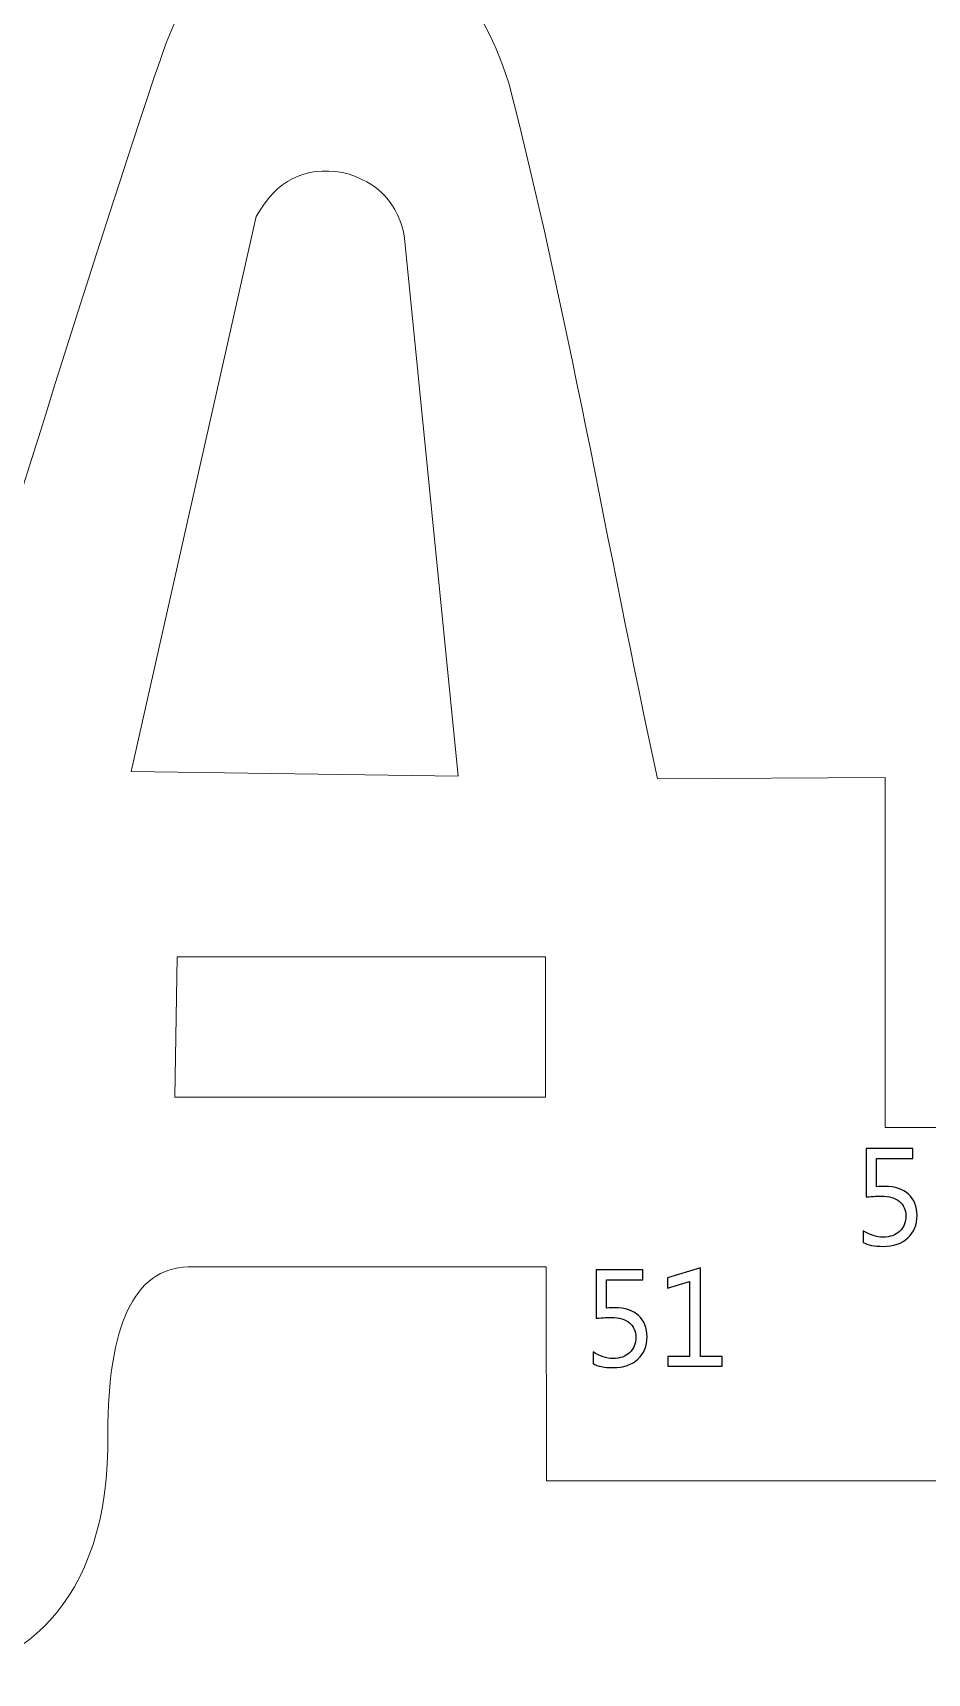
# Model space of a CAD drawing. Header units: centimetres. Extents: x -370 to 378, y -504 to 433.
# Drawn here: x 180 to 232.6, y 212.7 to 309.1 of the extents above; entities that cross this region are included whole.
import ezdxf

# ---------------------------------------------------------------- set-up
doc = ezdxf.new("R2010")
doc.units = ezdxf.units.CM
doc.header["$MEASUREMENT"] = 0
doc.layers.add('Camada 1', color=7, linetype='Continuous')
doc.layers.add('Camada 2', color=20, linetype='Continuous')

msp = doc.modelspace()

# ---------------------------------------------------------------- linework, layer by layer
at = {"layer": 'Camada 1', "lineweight": 9}
for points, knots in [([(216.721, 265.254), (216.721, 265.254), (230.116, 265.318), (230.116, 265.318), (230.116, 265.318), (230.116, 265.318), (230.103, 244.768), (230.103, 244.768), (230.103, 244.768), (230.103, 244.768), (236.36, 244.767), (236.36, 244.767), (236.36, 244.767), (236.36, 244.767), (236.371, 265.182), (236.371, 265.182), (236.371, 265.182), (236.371, 265.182), (256.209, 265.182), (256.209, 265.182), (256.209, 265.182), (256.209, 265.182), (256.209, 244.767), (256.209, 244.767), (256.209, 244.767), (256.209, 244.767), (262.443, 244.768), (262.443, 244.768), (262.443, 244.768), (262.443, 244.768), (262.445, 265.213), (262.445, 265.213), (262.445, 265.213), (262.445, 265.213), (282.346, 265.204), (282.346, 265.204), (282.346, 265.204), (282.346, 265.204), (282.296, 244.775), (282.296, 244.775), (282.296, 244.775), (282.296, 244.775), (288.629, 244.768), (288.629, 244.768), (288.629, 244.768), (288.629, 244.768), (288.652, 265.258), (288.652, 265.258), (288.652, 265.258), (288.652, 265.258), (308.479, 265.277), (308.479, 265.277), (308.479, 265.277), (308.479, 265.277), (308.479, 244.77), (308.479, 244.77), (308.479, 244.77), (308.479, 244.77), (314.689, 244.774), (314.689, 244.774), (314.689, 244.774), (314.689, 244.774), (314.79, 265.253), (314.79, 265.253), (314.79, 265.253), (314.79, 265.253), (334.828, 265.214), (334.828, 265.214), (334.828, 265.214), (334.828, 265.214), (334.892, 244.769), (334.892, 244.769), (334.892, 244.769), (334.892, 244.769), (341.063, 244.77), (341.063, 244.77), (341.063, 244.77), (341.063, 244.77), (341.094, 265.214), (341.094, 265.214), (341.094, 265.214), (341.094, 265.214), (366.922, 265.225), (366.922, 265.225), (366.922, 265.225), (366.922, 265.225), (366.966, 256.867), (366.966, 256.867), (366.966, 256.867), (366.966, 256.867), (360.754, 256.873), (360.754, 256.873), (360.754, 256.873), (360.754, 256.873), (360.754, 232.292), (360.754, 232.292), (360.754, 232.292), (360.754, 232.292), (366.964, 232.296), (366.964, 232.296), (366.964, 232.296), (366.964, 232.296), (366.963, 224.01), (366.963, 224.01), (366.963, 224.01), (366.963, 224.01), (210.199, 224.007), (210.199, 224.007), (210.199, 224.007), (210.199, 224.007), (210.193, 236.573), (210.193, 236.573), (210.193, 236.573), (210.193, 236.573), (189.145, 236.573), (189.145, 236.573), (189.145, 236.573), (185.916, 236.501), (184.439, 233.061), (184.413, 226.826), (184.413, 226.826), (184.673, 216.628), (178.684, 212.355), (173.821, 212.903), (173.821, 212.903), (173.821, 212.903), (176.697, 236.149), (176.697, 236.149), (176.697, 236.149), (176.697, 236.149), (170.539, 236.789), (170.539, 236.789), (170.539, 236.789), (170.539, 236.789), (168.49, 221.602), (168.49, 221.602), (168.49, 221.602), (168.49, 221.602), (4.291, 221.42), (4.291, 221.42), (4.291, 221.42), (4.291, 221.42), (4.288, 209.376), (4.288, 209.376), (4.288, 209.376), (4.288, 209.376), (-1.971, 209.374), (-1.971, 209.374), (-1.971, 209.374), (-1.971, 209.374), (-2.239, 168.069), (-2.239, 168.069), (-2.239, 168.069), (-2.239, 168.069), (-66.592, 160.863), (-66.592, 160.863), (-66.592, 160.863), (-66.592, 160.863), (-120.101, 160.892), (-120.101, 160.892), (-120.101, 160.892), (-122.907, 159.848), (-124.083, 157.497), (-123.291, 153.568), (-123.291, 153.568), (-123.291, 153.568), (-121.417, 147.705), (-121.417, 147.705), (-121.417, 147.705), (-119.664, 142.218), (-119.162, 139.073), (-123.559, 137.253), (-123.559, 137.253), (-123.559, 137.253), (-131.456, 134.303), (-131.456, 134.303), (-131.456, 134.303), (-142.328, 129.369), (-143.928, 118.845), (-139.185, 104.494), (-139.185, 104.494), (-136.723, 96.587), (-139.695, 91.079), (-144.309, 92.767), (-144.309, 92.767), (-144.309, 92.767), (-196.019, 110.18), (-196.019, 110.18), (-196.019, 110.18), (-194.826, 114.677), (-193.391, 119.174), (-191.716, 123.67), (-191.716, 123.67), (-191.716, 123.67), (-176.995, 117.362), (-176.995, 117.362), (-176.995, 117.362), (-176.995, 117.362), (-174.937, 123.295), (-174.937, 123.295), (-174.937, 123.295), (-174.937, 123.295), (-189.72, 129.603), (-189.72, 129.603), (-189.72, 129.603), (-187.47, 134.471), (-185.1, 139.218), (-182.609, 143.842), (-182.609, 143.842), (-182.609, 143.842), (-167.889, 135.786), (-167.889, 135.786), (-167.889, 135.786), (-167.889, 135.786), (-164.645, 141.095), (-164.645, 141.095), (-164.645, 141.095), (-164.645, 141.095), (-179.178, 149.214), (-179.178, 149.214), (-179.178, 149.214), (-176.797, 153.396), (-174.316, 157.382), (-171.694, 161.08), (-171.694, 161.08), (-171.694, 161.08), (-158.221, 152.024), (-158.221, 152.024), (-158.221, 152.024), (-158.221, 152.024), (-154.852, 157.145), (-154.852, 157.145), (-154.852, 157.145), (-154.852, 157.145), (-168.138, 166.201), (-168.138, 166.201), (-168.138, 166.201), (-165.271, 169.951), (-162.563, 173.777), (-160.029, 177.692), (-160.029, 177.692), (-160.029, 177.692), (-146.12, 169.011), (-146.12, 169.011), (-146.12, 169.011), (-146.12, 169.011), (-143.438, 174.444), (-143.438, 174.444), (-143.438, 174.444), (-143.438, 174.444), (-157.035, 183.25), (-157.035, 183.25), (-157.035, 183.25), (-151.695, 195.771), (-155.396, 206.053), (-170.299, 212.164), (-170.299, 212.164), (-196.331, 218.03), (-225.837, 215.086), (-252.767, 201.797), (-252.767, 201.797), (-272.125, 191.19), (-291.085, 177.8), (-311.371, 166), (-311.371, 166), (-321.658, 159.339), (-331.851, 153.367), (-342.736, 148.568), (-342.736, 148.568), (-346.86, 147.224), (-349.73, 146.708), (-351.28, 147.57), (-351.28, 147.57), (-360.973, 156.269), (-365.918, 177.156), (-365.135, 212.753), (-365.135, 212.753), (-363.041, 242.961), (-358.027, 262.687), (-349.489, 269.76), (-349.489, 269.76), (-341.694, 272.706), (-312.337, 273.158), (-268.236, 269.823), (-268.236, 269.823), (-238.219, 267.466), (-208.36, 264.64), (-178.599, 261.521), (-178.599, 261.521), (-161.15, 259.512), (-146.663, 274.84), (-133.661, 298.457), (-133.661, 298.457), (-137.932, 299.192), (-140.952, 302.511), (-141.329, 309.219), (-141.329, 309.219), (-141.246, 317.163), (-137.792, 321.124), (-131.21, 321.7), (-131.21, 321.7), (-128.465, 321.723), (-125.72, 321.692), (-122.976, 321.377), (-122.976, 321.377), (-119.251, 320.932), (-117.518, 322.574), (-117.641, 327.134), (-117.641, 327.134), (-117.641, 327.134), (-117.584, 336.153), (-117.584, 336.153), (-117.584, 336.153), (-117.584, 336.153), (-110.776, 336.152), (-110.776, 336.152), (-110.776, 336.152), (-110.776, 336.152), (-110.773, 349.137), (-110.773, 349.137), (-110.773, 349.137), (-110.773, 349.137), (-99.344, 349.13), (-99.344, 349.13), (-99.344, 349.13), (-99.344, 349.13), (-88.153, 362.878), (-88.153, 362.878), (-88.153, 362.878), (-88.153, 362.878), (-34.119, 362.869), (-34.119, 362.869), (-34.119, 362.869), (-34.119, 362.869), (-34.106, 340.512), (-34.106, 340.512), (-34.106, 340.512), (-34.106, 340.512), (-27.597, 340.514), (-27.597, 340.514), (-27.597, 340.514), (-27.597, 340.514), (-27.691, 325.715), (-27.691, 325.715), (-27.691, 325.715), (-27.873, 322.531), (-30.047, 321.13), (-33.358, 320.596), (-33.358, 320.596), (-33.358, 320.596), (-44.151, 320.594), (-44.151, 320.594), (-44.151, 320.594), (-44.151, 320.594), (-44.155, 311.191), (-44.155, 311.191), (-44.155, 311.191), (-44.155, 311.191), (-32.849, 311.191), (-32.849, 311.191), (-32.849, 311.191), (-18.571, 310.629), (-10.255, 308.442), (-6.272, 303.592), (-6.272, 303.592), (-3.714, 300.56), (-2.148, 297.196), (-2.032, 293.351), (-2.032, 293.351), (-2.032, 293.351), (-1.901, 274.856), (-1.901, 274.856), (-1.901, 274.856), (-1.901, 274.856), (4.408, 274.86), (4.408, 274.86), (4.408, 274.86), (4.408, 274.86), (4.426, 260.305), (4.426, 260.305), (4.426, 260.305), (4.426, 260.305), (175.044, 260.301), (175.044, 260.301), (175.044, 260.301), (175.044, 260.301), (175.017, 268.365), (175.017, 268.365), (175.017, 268.365), (179.182, 281.411), (183.274, 295.03), (187.51, 307.504), (187.51, 307.504), (189.372, 313.034), (192.544, 316.081), (197.008, 315.926), (197.008, 315.926), (202.874, 315.367), (206.189, 311.724), (207.985, 306.102), (207.985, 306.102), (211.365, 293.082), (213.787, 278.849), (216.721, 265.254)], [0, 0, 0, 0, 0.009804, 0.009804, 0.009804, 0.009804, 0.019608, 0.019608, 0.019608, 0.019608, 0.029412, 0.029412, 0.029412, 0.029412, 0.039216, 0.039216, 0.039216, 0.039216, 0.04902, 0.04902, 0.04902, 0.04902, 0.058824, 0.058824, 0.058824, 0.058824, 0.068627, 0.068627, 0.068627, 0.068627, 0.078431, 0.078431, 0.078431, 0.078431, 0.088235, 0.088235, 0.088235, 0.088235, 0.098039, 0.098039, 0.098039, 0.098039, 0.107843, 0.107843, 0.107843, 0.107843, 0.117647, 0.117647, 0.117647, 0.117647, 0.127451, 0.127451, 0.127451, 0.127451, 0.137255, 0.137255, 0.137255, 0.137255, 0.147059, 0.147059, 0.147059, 0.147059, 0.156863, 0.156863, 0.156863, 0.156863, 0.166667, 0.166667, 0.166667, 0.166667, 0.176471, 0.176471, 0.176471, 0.176471, 0.186275, 0.186275, 0.186275, 0.186275, 0.196078, 0.196078, 0.196078, 0.196078, 0.205882, 0.205882, 0.205882, 0.205882, 0.215686, 0.215686, 0.215686, 0.215686, 0.22549, 0.22549, 0.22549, 0.22549, 0.235294, 0.235294, 0.235294, 0.235294, 0.245098, 0.245098, 0.245098, 0.245098, 0.254902, 0.254902, 0.254902, 0.254902, 0.264706, 0.264706, 0.264706, 0.264706, 0.27451, 0.27451, 0.27451, 0.27451, 0.284314, 0.284314, 0.284314, 0.284314, 0.294118, 0.294118, 0.294118, 0.294118, 0.303922, 0.303922, 0.303922, 0.303922, 0.313725, 0.313725, 0.313725, 0.313726, 0.323529, 0.323529, 0.323529, 0.323529, 0.333333, 0.333333, 0.333333, 0.333333, 0.343137, 0.343137, 0.343137, 0.343137, 0.352941, 0.352941, 0.352941, 0.352941, 0.362745, 0.362745, 0.362745, 0.362745, 0.372549, 0.372549, 0.372549, 0.372549, 0.382353, 0.382353, 0.382353, 0.382353, 0.392157, 0.392157, 0.392157, 0.392157, 0.401961, 0.401961, 0.401961, 0.401961, 0.411765, 0.411765, 0.411765, 0.411765, 0.421569, 0.421569, 0.421569, 0.421569, 0.431373, 0.431373, 0.431373, 0.431373, 0.441176, 0.441176, 0.441176, 0.441176, 0.45098, 0.45098, 0.45098, 0.45098, 0.460784, 0.460784, 0.460784, 0.460784, 0.470588, 0.470588, 0.470588, 0.470588, 0.480392, 0.480392, 0.480392, 0.480392, 0.490196, 0.490196, 0.490196, 0.490196, 0.5, 0.5, 0.5, 0.5, 0.509804, 0.509804, 0.509804, 0.509804, 0.519608, 0.519608, 0.519608, 0.519608, 0.529412, 0.529412, 0.529412, 0.529412, 0.539216, 0.539216, 0.539216, 0.539216, 0.54902, 0.54902, 0.54902, 0.54902, 0.558824, 0.558824, 0.558824, 0.558824, 0.568627, 0.568627, 0.568627, 0.568627, 0.578431, 0.578431, 0.578431, 0.578431, 0.588235, 0.588235, 0.588235, 0.588235, 0.598039, 0.598039, 0.598039, 0.598039, 0.607843, 0.607843, 0.607843, 0.607843, 0.617647, 0.617647, 0.617647, 0.617647, 0.627451, 0.627451, 0.627451, 0.627451, 0.637255, 0.637255, 0.637255, 0.637255, 0.647059, 0.647059, 0.647059, 0.647059, 0.656863, 0.656863, 0.656863, 0.656863, 0.666667, 0.666667, 0.666667, 0.666667, 0.676471, 0.676471, 0.676471, 0.676471, 0.686275, 0.686275, 0.686275, 0.686275, 0.696078, 0.696078, 0.696078, 0.696078, 0.705882, 0.705882, 0.705882, 0.705882, 0.715686, 0.715686, 0.715686, 0.715686, 0.72549, 0.72549, 0.72549, 0.72549, 0.735294, 0.735294, 0.735294, 0.735294, 0.745098, 0.745098, 0.745098, 0.745098, 0.754902, 0.754902, 0.754902, 0.754902, 0.764706, 0.764706, 0.764706, 0.764706, 0.77451, 0.77451, 0.77451, 0.77451, 0.784314, 0.784314, 0.784314, 0.784314, 0.794118, 0.794118, 0.794118, 0.794118, 0.803922, 0.803922, 0.803922, 0.803922, 0.813725, 0.813725, 0.813725, 0.813726, 0.823529, 0.823529, 0.823529, 0.823529, 0.833333, 0.833333, 0.833333, 0.833333, 0.843137, 0.843137, 0.843137, 0.843137, 0.852941, 0.852941, 0.852941, 0.852941, 0.862745, 0.862745, 0.862745, 0.862745, 0.872549, 0.872549, 0.872549, 0.872549, 0.882353, 0.882353, 0.882353, 0.882353, 0.892157, 0.892157, 0.892157, 0.892157, 0.901961, 0.901961, 0.901961, 0.901961, 0.911765, 0.911765, 0.911765, 0.911765, 0.921569, 0.921569, 0.921569, 0.921569, 0.931373, 0.931373, 0.931373, 0.931373, 0.941176, 0.941176, 0.941176, 0.941176, 0.95098, 0.95098, 0.95098, 0.95098, 0.960784, 0.960784, 0.960784, 0.960784, 0.970588, 0.970588, 0.970588, 0.970588, 0.980392, 0.980392, 0.980392, 0.980392, 1, 1, 1, 1]), ([(185.79, 265.673), (185.79, 265.673), (205.015, 265.397), (205.015, 265.397), (205.015, 265.397), (205.015, 265.397), (201.866, 296.997), (201.866, 296.997), (201.866, 296.997), (201.51, 299.017), (200.341, 300.314), (198.22, 300.864), (198.22, 300.864), (195.973, 301.232), (194.352, 300.404), (193.137, 298.268), (193.137, 298.268), (193.137, 298.268), (185.79, 265.673), (185.79, 265.673)], [0, 0, 0, 0, 0.166667, 0.166667, 0.166667, 0.166667, 0.333333, 0.333333, 0.333333, 0.333333, 0.5, 0.5, 0.5, 0.5, 0.666667, 0.666667, 0.666667, 0.666667, 1, 1, 1, 1]), ([(188.495, 254.784), (188.495, 254.784), (210.139, 254.784), (210.139, 254.784), (210.139, 254.784), (210.139, 254.784), (210.139, 246.551), (210.139, 246.551), (210.139, 246.551), (210.139, 246.551), (188.353, 246.551), (188.353, 246.551), (188.353, 246.551), (188.353, 246.551), (188.495, 254.784), (188.495, 254.784)], [0, 0, 0, 0, 0.2, 0.2, 0.2, 0.2, 0.4, 0.4, 0.4, 0.4, 0.6, 0.6, 0.6, 0.6, 1, 1, 1, 1])]:
    msp.add_open_spline(points, degree=3, knots=knots, dxfattribs=at)
at = {"layer": 'Camada 2'}
for points, knots in [([(228.814, 238.018), (228.814, 238.018), (228.814, 238.704), (228.814, 238.704), (228.814, 238.704), (229.2, 238.451), (229.592, 238.325), (229.991, 238.325), (229.991, 238.325), (230.39, 238.325), (230.712, 238.438), (230.956, 238.663), (230.956, 238.663), (231.2, 238.888), (231.322, 239.188), (231.322, 239.56), (231.322, 239.56), (231.322, 239.93), (231.197, 240.219), (230.948, 240.425), (230.948, 240.425), (230.698, 240.633), (230.342, 240.736), (229.877, 240.736), (229.877, 240.736), (229.72, 240.736), (229.424, 240.72), (228.991, 240.689), (228.991, 240.689), (228.991, 240.689), (228.991, 243.526), (228.991, 243.526), (228.991, 243.526), (228.991, 243.526), (231.725, 243.526), (231.725, 243.526), (231.725, 243.526), (231.725, 243.526), (231.725, 242.946), (231.725, 242.946), (231.725, 242.946), (231.725, 242.946), (229.604, 242.946), (229.604, 242.946), (229.604, 242.946), (229.604, 242.946), (229.604, 241.284), (229.604, 241.284), (229.604, 241.284), (229.777, 241.295), (229.937, 241.301), (230.085, 241.301), (230.085, 241.301), (230.689, 241.301), (231.157, 241.149), (231.487, 240.846), (231.487, 240.846), (231.818, 240.544), (231.983, 240.128), (231.983, 239.602), (231.983, 239.602), (231.983, 239.056), (231.806, 238.616), (231.449, 238.284), (231.449, 238.284), (231.093, 237.951), (230.604, 237.784), (229.984, 237.784), (229.984, 237.784), (229.462, 237.784), (229.072, 237.862), (228.814, 238.018)], [0, 0, 0, 0, 0.052632, 0.052632, 0.052632, 0.052632, 0.105263, 0.105263, 0.105263, 0.105263, 0.157895, 0.157895, 0.157895, 0.157895, 0.210526, 0.210526, 0.210526, 0.210526, 0.263158, 0.263158, 0.263158, 0.263158, 0.315789, 0.315789, 0.315789, 0.315789, 0.368421, 0.368421, 0.368421, 0.368421, 0.421053, 0.421053, 0.421053, 0.421053, 0.473684, 0.473684, 0.473684, 0.473684, 0.526316, 0.526316, 0.526316, 0.526316, 0.578947, 0.578947, 0.578947, 0.578947, 0.631579, 0.631579, 0.631579, 0.631579, 0.684211, 0.684211, 0.684211, 0.684211, 0.736842, 0.736842, 0.736842, 0.736842, 0.789474, 0.789474, 0.789474, 0.789474, 0.842105, 0.842105, 0.842105, 0.842105, 0.894737, 0.894737, 0.894737, 0.894737, 1, 1, 1, 1]), ([(212.945, 230.894), (212.945, 230.894), (212.945, 231.579), (212.945, 231.579), (212.945, 231.579), (213.331, 231.326), (213.723, 231.2), (214.122, 231.2), (214.122, 231.2), (214.522, 231.2), (214.843, 231.313), (215.087, 231.539), (215.087, 231.539), (215.331, 231.763), (215.453, 232.063), (215.453, 232.435), (215.453, 232.435), (215.453, 232.805), (215.328, 233.094), (215.079, 233.301), (215.079, 233.301), (214.83, 233.508), (214.473, 233.611), (214.008, 233.611), (214.008, 233.611), (213.851, 233.611), (213.555, 233.595), (213.122, 233.564), (213.122, 233.564), (213.122, 233.564), (213.122, 236.402), (213.122, 236.402), (213.122, 236.402), (213.122, 236.402), (215.856, 236.402), (215.856, 236.402), (215.856, 236.402), (215.856, 236.402), (215.856, 235.821), (215.856, 235.821), (215.856, 235.821), (215.856, 235.821), (213.735, 235.821), (213.735, 235.821), (213.735, 235.821), (213.735, 235.821), (213.735, 234.16), (213.735, 234.16), (213.735, 234.16), (213.909, 234.17), (214.069, 234.176), (214.216, 234.176), (214.216, 234.176), (214.82, 234.176), (215.288, 234.024), (215.618, 233.722), (215.618, 233.722), (215.949, 233.419), (216.114, 233.004), (216.114, 232.477), (216.114, 232.477), (216.114, 231.931), (215.937, 231.492), (215.581, 231.16), (215.581, 231.16), (215.225, 230.826), (214.735, 230.66), (214.116, 230.66), (214.116, 230.66), (213.593, 230.66), (213.203, 230.738), (212.945, 230.894)], [0, 0, 0, 0, 0.052632, 0.052632, 0.052632, 0.052632, 0.105263, 0.105263, 0.105263, 0.105263, 0.157895, 0.157895, 0.157895, 0.157895, 0.210526, 0.210526, 0.210526, 0.210526, 0.263158, 0.263158, 0.263158, 0.263158, 0.315789, 0.315789, 0.315789, 0.315789, 0.368421, 0.368421, 0.368421, 0.368421, 0.421053, 0.421053, 0.421053, 0.421053, 0.473684, 0.473684, 0.473684, 0.473684, 0.526316, 0.526316, 0.526316, 0.526316, 0.578947, 0.578947, 0.578947, 0.578947, 0.631579, 0.631579, 0.631579, 0.631579, 0.684211, 0.684211, 0.684211, 0.684211, 0.736842, 0.736842, 0.736842, 0.736842, 0.789474, 0.789474, 0.789474, 0.789474, 0.842105, 0.842105, 0.842105, 0.842105, 0.894737, 0.894737, 0.894737, 0.894737, 1, 1, 1, 1]), ([(220.534, 230.756), (220.534, 230.756), (217.34, 230.756), (217.34, 230.756), (217.34, 230.756), (217.34, 230.756), (217.34, 231.321), (217.34, 231.321), (217.34, 231.321), (217.34, 231.321), (218.614, 231.321), (218.614, 231.321), (218.614, 231.321), (218.614, 231.321), (218.614, 235.711), (218.614, 235.711), (218.614, 235.711), (218.614, 235.711), (217.308, 235.321), (217.308, 235.321), (217.308, 235.321), (217.308, 235.321), (217.308, 235.934), (217.308, 235.934), (217.308, 235.934), (217.308, 235.934), (219.26, 236.531), (219.26, 236.531), (219.26, 236.531), (219.26, 236.531), (219.26, 231.321), (219.26, 231.321), (219.26, 231.321), (219.26, 231.321), (220.534, 231.321), (220.534, 231.321), (220.534, 231.321), (220.534, 231.321), (220.534, 230.756), (220.534, 230.756)], [0, 0, 0, 0, 0.090909, 0.090909, 0.090909, 0.090909, 0.181818, 0.181818, 0.181818, 0.181818, 0.272727, 0.272727, 0.272727, 0.272727, 0.363636, 0.363636, 0.363636, 0.363636, 0.454545, 0.454545, 0.454545, 0.454545, 0.545455, 0.545455, 0.545455, 0.545455, 0.636364, 0.636364, 0.636364, 0.636364, 0.727273, 0.727273, 0.727273, 0.727273, 0.818182, 0.818182, 0.818182, 0.818182, 1, 1, 1, 1])]:
    msp.add_open_spline(points, degree=3, knots=knots, dxfattribs=at)
at = {"layer": 'Camada 2', "lineweight": 9}
for points, knots in [([(228.814, 238.018), (228.814, 238.018), (228.814, 238.704), (228.814, 238.704), (228.814, 238.704), (229.2, 238.451), (229.592, 238.325), (229.991, 238.325), (229.991, 238.325), (230.39, 238.325), (230.712, 238.438), (230.956, 238.663), (230.956, 238.663), (231.2, 238.888), (231.322, 239.188), (231.322, 239.56), (231.322, 239.56), (231.322, 239.93), (231.197, 240.219), (230.948, 240.425), (230.948, 240.425), (230.698, 240.633), (230.342, 240.736), (229.877, 240.736), (229.877, 240.736), (229.72, 240.736), (229.424, 240.72), (228.991, 240.689), (228.991, 240.689), (228.991, 240.689), (228.991, 243.526), (228.991, 243.526), (228.991, 243.526), (228.991, 243.526), (231.725, 243.526), (231.725, 243.526), (231.725, 243.526), (231.725, 243.526), (231.725, 242.946), (231.725, 242.946), (231.725, 242.946), (231.725, 242.946), (229.604, 242.946), (229.604, 242.946), (229.604, 242.946), (229.604, 242.946), (229.604, 241.284), (229.604, 241.284), (229.604, 241.284), (229.777, 241.295), (229.937, 241.301), (230.085, 241.301), (230.085, 241.301), (230.689, 241.301), (231.157, 241.149), (231.487, 240.846), (231.487, 240.846), (231.818, 240.544), (231.983, 240.128), (231.983, 239.602), (231.983, 239.602), (231.983, 239.056), (231.806, 238.616), (231.449, 238.284), (231.449, 238.284), (231.093, 237.951), (230.604, 237.784), (229.984, 237.784), (229.984, 237.784), (229.462, 237.784), (229.072, 237.862), (228.814, 238.018)], [0, 0, 0, 0, 0.052632, 0.052632, 0.052632, 0.052632, 0.105263, 0.105263, 0.105263, 0.105263, 0.157895, 0.157895, 0.157895, 0.157895, 0.210526, 0.210526, 0.210526, 0.210526, 0.263158, 0.263158, 0.263158, 0.263158, 0.315789, 0.315789, 0.315789, 0.315789, 0.368421, 0.368421, 0.368421, 0.368421, 0.421053, 0.421053, 0.421053, 0.421053, 0.473684, 0.473684, 0.473684, 0.473684, 0.526316, 0.526316, 0.526316, 0.526316, 0.578947, 0.578947, 0.578947, 0.578947, 0.631579, 0.631579, 0.631579, 0.631579, 0.684211, 0.684211, 0.684211, 0.684211, 0.736842, 0.736842, 0.736842, 0.736842, 0.789474, 0.789474, 0.789474, 0.789474, 0.842105, 0.842105, 0.842105, 0.842105, 0.894737, 0.894737, 0.894737, 0.894737, 1, 1, 1, 1]), ([(212.945, 230.894), (212.945, 230.894), (212.945, 231.579), (212.945, 231.579), (212.945, 231.579), (213.331, 231.326), (213.723, 231.2), (214.122, 231.2), (214.122, 231.2), (214.522, 231.2), (214.843, 231.313), (215.087, 231.539), (215.087, 231.539), (215.331, 231.763), (215.453, 232.063), (215.453, 232.435), (215.453, 232.435), (215.453, 232.805), (215.328, 233.094), (215.079, 233.301), (215.079, 233.301), (214.83, 233.508), (214.473, 233.611), (214.008, 233.611), (214.008, 233.611), (213.851, 233.611), (213.555, 233.595), (213.122, 233.564), (213.122, 233.564), (213.122, 233.564), (213.122, 236.402), (213.122, 236.402), (213.122, 236.402), (213.122, 236.402), (215.856, 236.402), (215.856, 236.402), (215.856, 236.402), (215.856, 236.402), (215.856, 235.821), (215.856, 235.821), (215.856, 235.821), (215.856, 235.821), (213.735, 235.821), (213.735, 235.821), (213.735, 235.821), (213.735, 235.821), (213.735, 234.16), (213.735, 234.16), (213.735, 234.16), (213.909, 234.17), (214.069, 234.176), (214.216, 234.176), (214.216, 234.176), (214.82, 234.176), (215.288, 234.024), (215.618, 233.722), (215.618, 233.722), (215.949, 233.419), (216.114, 233.004), (216.114, 232.477), (216.114, 232.477), (216.114, 231.931), (215.937, 231.492), (215.581, 231.16), (215.581, 231.16), (215.225, 230.826), (214.735, 230.66), (214.116, 230.66), (214.116, 230.66), (213.593, 230.66), (213.203, 230.738), (212.945, 230.894)], [0, 0, 0, 0, 0.052632, 0.052632, 0.052632, 0.052632, 0.105263, 0.105263, 0.105263, 0.105263, 0.157895, 0.157895, 0.157895, 0.157895, 0.210526, 0.210526, 0.210526, 0.210526, 0.263158, 0.263158, 0.263158, 0.263158, 0.315789, 0.315789, 0.315789, 0.315789, 0.368421, 0.368421, 0.368421, 0.368421, 0.421053, 0.421053, 0.421053, 0.421053, 0.473684, 0.473684, 0.473684, 0.473684, 0.526316, 0.526316, 0.526316, 0.526316, 0.578947, 0.578947, 0.578947, 0.578947, 0.631579, 0.631579, 0.631579, 0.631579, 0.684211, 0.684211, 0.684211, 0.684211, 0.736842, 0.736842, 0.736842, 0.736842, 0.789474, 0.789474, 0.789474, 0.789474, 0.842105, 0.842105, 0.842105, 0.842105, 0.894737, 0.894737, 0.894737, 0.894737, 1, 1, 1, 1]), ([(220.534, 230.756), (220.534, 230.756), (217.34, 230.756), (217.34, 230.756), (217.34, 230.756), (217.34, 230.756), (217.34, 231.321), (217.34, 231.321), (217.34, 231.321), (217.34, 231.321), (218.614, 231.321), (218.614, 231.321), (218.614, 231.321), (218.614, 231.321), (218.614, 235.711), (218.614, 235.711), (218.614, 235.711), (218.614, 235.711), (217.308, 235.321), (217.308, 235.321), (217.308, 235.321), (217.308, 235.321), (217.308, 235.934), (217.308, 235.934), (217.308, 235.934), (217.308, 235.934), (219.26, 236.531), (219.26, 236.531), (219.26, 236.531), (219.26, 236.531), (219.26, 231.321), (219.26, 231.321), (219.26, 231.321), (219.26, 231.321), (220.534, 231.321), (220.534, 231.321), (220.534, 231.321), (220.534, 231.321), (220.534, 230.756), (220.534, 230.756)], [0, 0, 0, 0, 0.090909, 0.090909, 0.090909, 0.090909, 0.181818, 0.181818, 0.181818, 0.181818, 0.272727, 0.272727, 0.272727, 0.272727, 0.363636, 0.363636, 0.363636, 0.363636, 0.454545, 0.454545, 0.454545, 0.454545, 0.545455, 0.545455, 0.545455, 0.545455, 0.636364, 0.636364, 0.636364, 0.636364, 0.727273, 0.727273, 0.727273, 0.727273, 0.818182, 0.818182, 0.818182, 0.818182, 1, 1, 1, 1])]:
    msp.add_open_spline(points, degree=3, knots=knots, dxfattribs=at)

doc.saveas('drawing.dxf')
